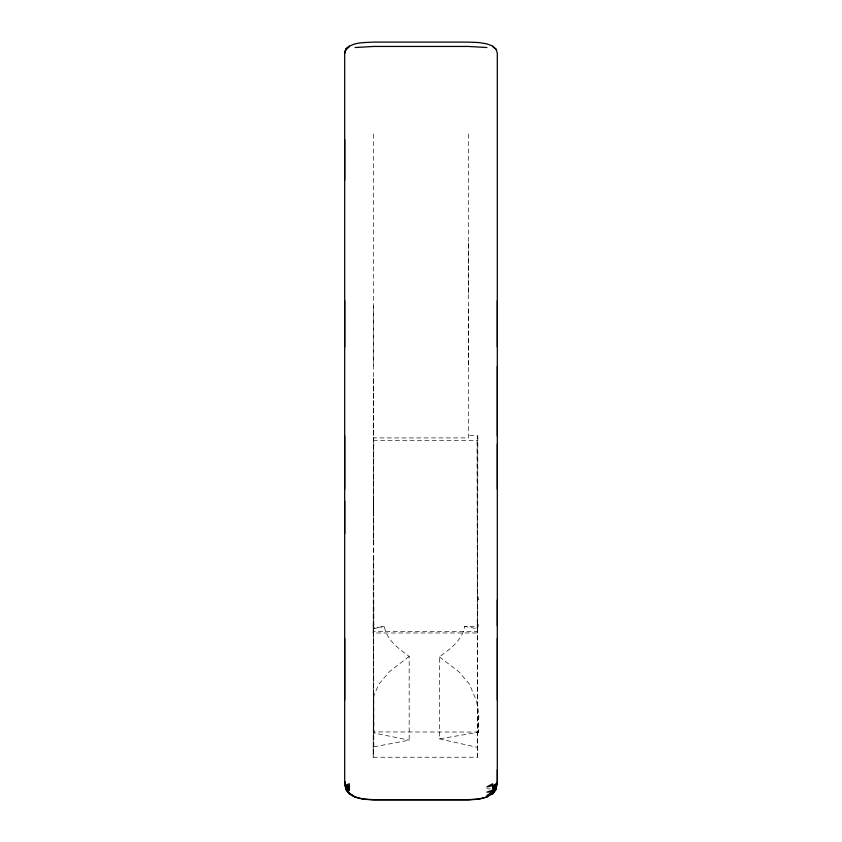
<?xml version="1.0" encoding="UTF-8"?>
<svg xmlns="http://www.w3.org/2000/svg" width="842" height="842" viewBox="0 0 842 842"><rect width="100%" height="100%" fill="white"/><g stroke="black" fill="none" stroke-linecap="round" stroke-linejoin="round"><path stroke-width="0.63" stroke-dasharray="4.21 3.16" d="M373.616 557.604L373.774 628.795L373.616 377.069L373.185 632.984L477.403 632.973L477.161 438.282L477.835 435.788L468.384 435.567M373.616 435.567L373.616 306.383M373.185 624.596L373.185 632.984L373.416 631.668L477.298 631.658L477.403 757.232L373.185 757.232L373.816 746.865L373.616 622.869M373.816 746.865L409.17 740.16L409.17 656.392C398.74 648.75 386.499 640.036 384.362 626.395L373.785 628.048M468.384 365.217L468.384 240.075M477.161 620.122L477.309 624.596L477.161 438.282M477.403 757.232L477.835 435.788M373.416 631.668L373.185 757.232L373.774 605.44L373.616 608.208M373.616 542.395L373.774 437.914L468.384 437.914L468.384 306.383M439.398 656.897L458.785 671.663L469.341 684.02L476.362 700.523L478.214 710.101L478.793 715.647L478.214 732.319L439.398 738.866L439.398 656.897C449.975 649.087 462.468 640.267 464.626 626.395L473.393 626.416L477.635 628.069L478.793 622.985L477.593 622.975L477.098 628.721L464.626 626.395M478.793 715.647L478.214 732.319L476.172 732.024M478.793 729.488L478.214 732.319L478.793 729.488L478.224 728.719M409.17 656.392L389.414 671.663L379.005 683.978L373.816 695.555L373.616 700.291L373.816 732.993L409.17 740.16M477.593 622.975L477.203 629.637L477.203 622.417M373.816 628.616L384.362 626.395M373.185 440.587L477.403 440.587M373.616 729.393L373.774 731.94L478.224 732.045M477.603 599.725L478.793 599.725L477.614 594.936M486.897 788.743L490.37 788.87M439.398 738.866L477.098 747.296M477.298 631.658L477.403 632.973M373.774 731.94L373.816 732.993L373.816 695.555M373.616 501.295L373.69 513.073M468.384 134.089L468.384 295.026M373.616 134.089L373.616 365.217"/><path stroke-width="1.26" d="M344.694 700.06L344.694 638.51M344.694 533.481L344.694 435.945M344.694 346.967L344.694 300.657M344.694 180.146L344.694 139.572M486.897 797.1L478.793 799.026L468.384 799.668L373.616 799.668C363.849 799.226 351.377 798.963 345.852 789.407L344.694 781.734L345.852 788.27M497.306 769.662L497.306 781.734L496.148 788.27M497.306 700.06L497.306 638.51M497.306 625.838L497.306 599.946M497.306 489.118L497.306 444.06M497.306 435.945L497.306 366.344M497.306 346.967L497.306 300.657M496.38 786.881L497.075 783.018M492.686 46.11L486.897 43.879L478.793 42.542L468.384 42.1L373.616 42.1C364.26 42.753 352.851 41.774 345.852 49.225L344.694 53.235L344.694 489.118M492.675 786.112L496.148 783.723L496.148 785.028L486.897 786.881L492.675 783.786L492.675 788.238L496.148 787.281L492.675 790.112L492.675 793.901L496.148 788.743L486.897 795.753L492.675 792.869L486.897 796.753L492.675 793.627L496.148 788.743M492.675 793.901L496.148 789.407L496.148 786.228L492.675 788.238L496.148 785.028M496.148 787.281L492.675 791.68L486.897 792.143L492.675 790.112M345.852 49.878L349.325 46.394L345.852 49.394L344.694 53.235L345.852 49.225L349.325 46.11M486.897 796.995L478.793 799.174L468.384 799.9L373.616 799.9L363.207 799.174L355.103 796.995L349.314 793.364L355.103 797.1M355.103 47.531L373.616 46.447L468.384 46.447L486.897 47.531M345.852 789.407L345.852 787.281L349.314 788.238L345.852 786.228L349.314 786.112L345.852 785.028L349.314 783.786L349.314 790.112L345.852 788.743L349.314 793.627L345.852 789.407L344.694 781.734M497.306 783.628L497.306 53.235L496.148 49.225L492.686 46.394L496.148 49.394M345.852 787.281L349.314 790.112M345.852 788.743L349.314 792.869L349.314 793.901M344.694 501.222L344.694 783.628"/></g></svg>
